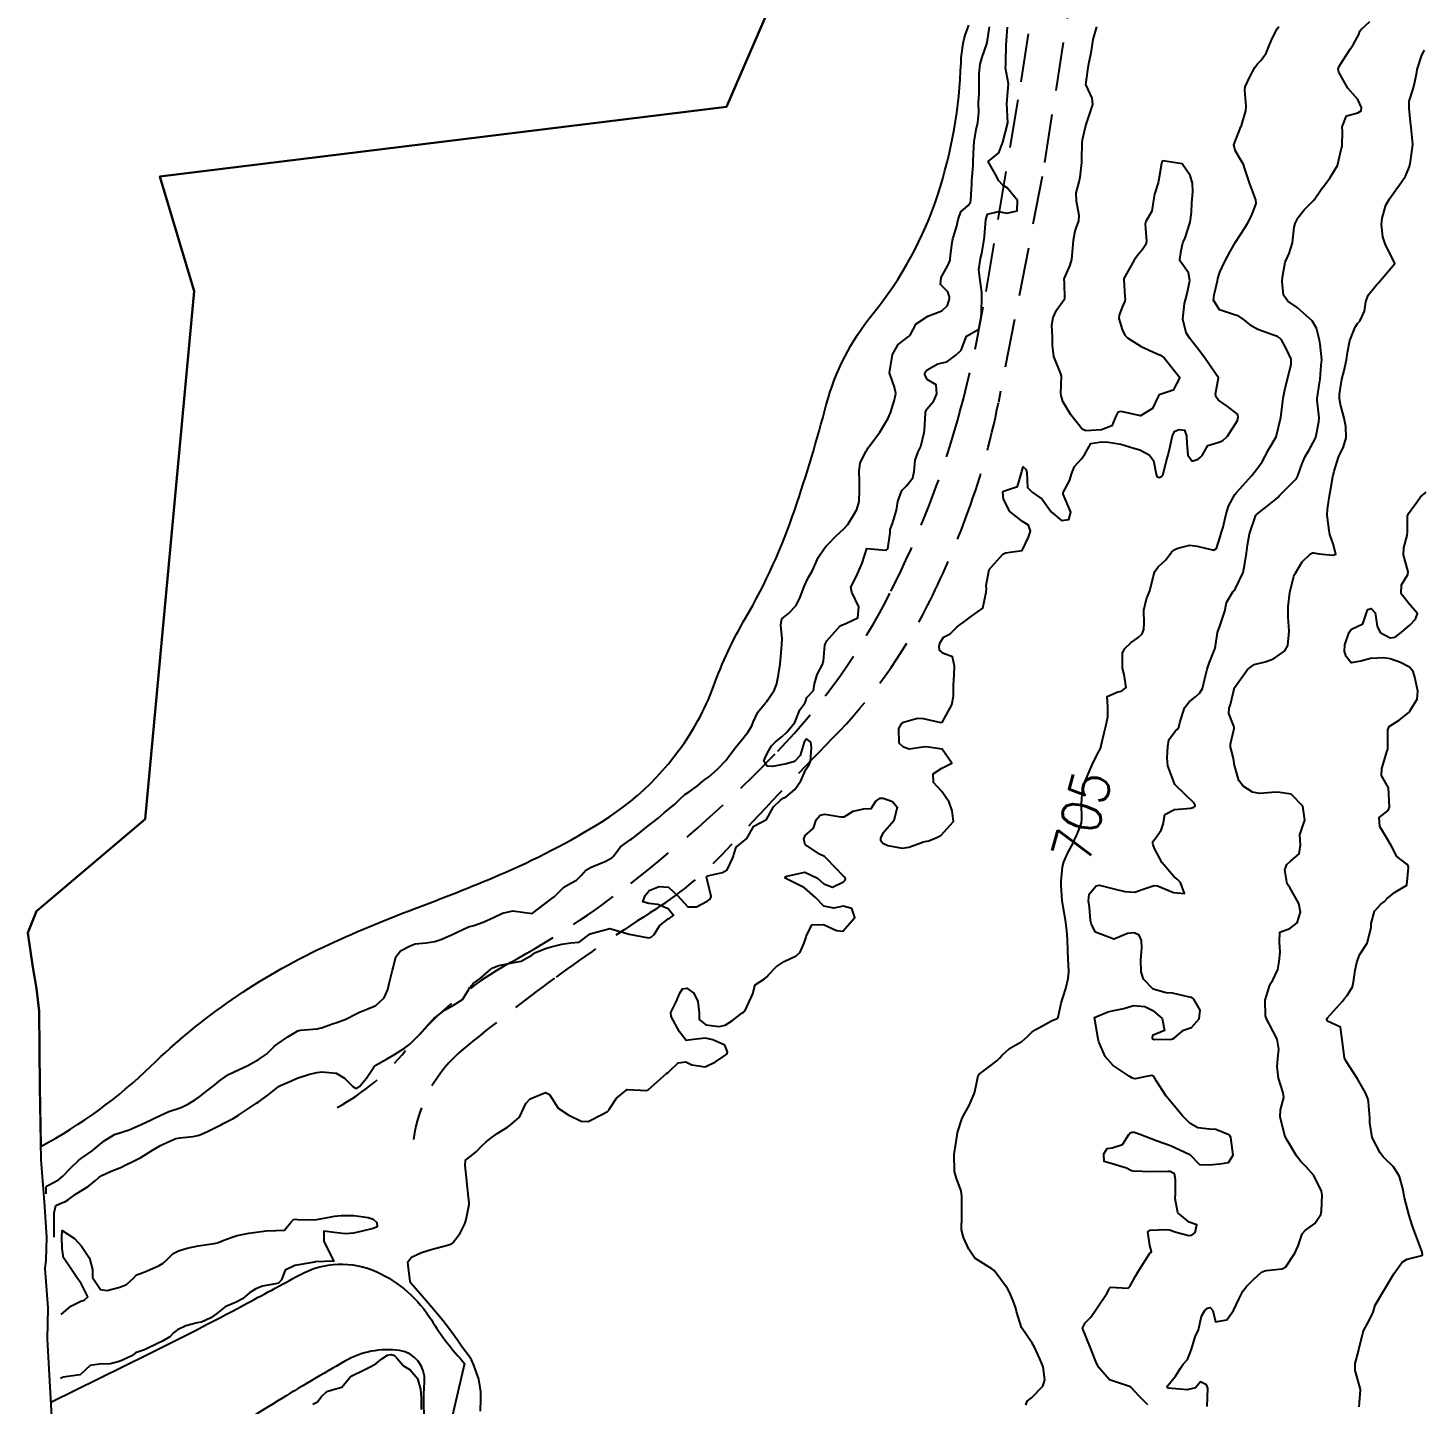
# Model space of a CAD drawing. Header units: metres. Extents: x 298520 to 308411, y 7433745 to 7450750.
# Drawn here: x 304816.8 to 304960.4, y 7437329.9 to 7437471.6 of the extents above; entities that cross this region are included whole.
import ezdxf
from ezdxf.enums import TextEntityAlignment as Align

# ---------------------------------------------------------------- set-up
doc = ezdxf.new("R2010")
doc.units = ezdxf.units.M
doc.header["$LTSCALE"] = 10
doc.linetypes.add('DASHED', pattern=[0.75, 0.5, -0.25])
for name, color, linetype in [('Area', 45, 'Continuous'), ('Cotas', 45, 'Continuous'), ('Curvas de Nivel 1m', 11, 'Continuous'), ('Curvas de Nivel 5m', 15, 'Continuous'), ('Hidrografia', 140, 'Continuous'), ('Vias Secundárias', 230, 'DASHED')]:
    doc.layers.add(name, color=color, linetype=linetype)
doc.styles.add('Style-STANDARD', font='STANDARD.shx')

msp = doc.modelspace()

# ---------------------------------------------------------------- linework, layer by layer
at = {"layer": 'Area'}
msp.add_polyline3d([(304819.69, 7437321.88, 703.18), (304818.85, 7437336.62, 704.12), (304818.94, 7437339.84, 704.06), (304818.61, 7437343.88, 704.62), (304818.73, 7437344.72, 704.39), (304818.79, 7437347.09, 703.88), (304818.56, 7437350.73, 703.51), (304818.21, 7437355.05, 701.96), (304818.08, 7437362.53, 701.66), (304818.02, 7437370.37, 701.75), (304817.72, 7437372.7, 701.62), (304817.37, 7437374.91, 701.75), (304816.85, 7437378.42, 701.77), (304817.74, 7437380.65, 701.86), (304828.94, 7437390.14, 701.78), (304833.98, 7437444.5, 701.85), (304830.44, 7437456.3, 701.55), (304888.77, 7437463.48, 701.74), (304900.89, 7437491.46, 701.5)], dxfattribs=at)
at = {"layer": 'Curvas de Nivel 1m', "flags": 128}
for points, elevation in [([(304818.72, 7437351.55), (304818.72, 7437351.87), (304818.72, 7437352.16), (304818.77, 7437352.35), (304818.97, 7437352.47), (304820, 7437352.99), (304820.46, 7437353.38), (304821.23, 7437354.21), (304822.04, 7437354.96), (304822.28, 7437355.16), (304822.48, 7437355.29), (304823.45, 7437355.98), (304824.49, 7437356.85), (304824.61, 7437356.94), (304825.77, 7437357.66), (304826.51, 7437357.92), (304827.27, 7437358.15), (304828.52, 7437358.72), (304828.64, 7437358.77), (304828.89, 7437358.88), (304830.53, 7437359.66), (304831.36, 7437360.03), (304832.54, 7437360.43), (304832.83, 7437360.54), (304833.39, 7437360.83), (304834.09, 7437361.29), (304834.55, 7437361.6), (304835.25, 7437362.12), (304836.08, 7437362.8), (304836.58, 7437363.21), (304837.52, 7437363.85), (304838.59, 7437364.35), (304839.48, 7437364.76), (304840.6, 7437365.38), (304841.4, 7437365.94), (304842.22, 7437366.72), (304842.42, 7437366.92), (304842.62, 7437367.05), (304843.61, 7437367.72), (304844.64, 7437368.35), (304844.9, 7437368.43), (304846.64, 7437368.55), (304846.74, 7437368.57), (304847.09, 7437368.67), (304848.22, 7437369.08), (304848.65, 7437369.21), (304849.57, 7437369.56), (304850.66, 7437370.11), (304851.01, 7437370.27), (304851.85, 7437370.61), (304852.43, 7437370.84), (304852.67, 7437370.96), (304853.54, 7437371.73), (304853.92, 7437372.59), (304854.04, 7437373.23), (304854.38, 7437374.58), (304854.46, 7437374.84), (304854.73, 7437375.97), (304855.22, 7437376.57), (304856.2, 7437377.1), (304856.74, 7437377.31), (304857.86, 7437377.42), (304858.75, 7437377.53), (304859.48, 7437377.79), (304860.76, 7437378.35), (304860.86, 7437378.4), (304861.05, 7437378.5), (304862.22, 7437379.04), (304862.77, 7437379.2), (304863.72, 7437379.52), (304864.78, 7437380.01), (304865.73, 7437380.45), (304866.79, 7437380.7), (304868.78, 7437380.41), (304870.8, 7437381.96), (304871.04, 7437382.14), (304871.27, 7437382.38), (304872.03, 7437383.15), (304872.82, 7437383.58), (304873.33, 7437383.85), (304873.82, 7437384.35), (304874.3, 7437384.88), (304874.84, 7437385.19), (304876.37, 7437385.83), (304876.85, 7437386.08), (304876.99, 7437386.17), (304877.1, 7437386.31), (304877.87, 7437387.29), (304878.88, 7437388.01), (304879.05, 7437388.12), (304879.26, 7437388.28), (304880.9, 7437389.58), (304881.28, 7437389.88), (304881.74, 7437390.25), (304882.36, 7437390.79), (304882.91, 7437391.24), (304883.46, 7437391.69), (304884.01, 7437392.23), (304884.48, 7437392.68), (304884.93, 7437392.96), (304885.67, 7437393.48), (304886.53, 7437394.2), (304886.96, 7437394.51), (304887.87, 7437395.27), (304888.7, 7437396.17), (304888.82, 7437396.33), (304888.98, 7437396.55), (304889.66, 7437397.49), (304890.22, 7437398.15), (304891.01, 7437399.12), (304891.39, 7437399.76), (304891.54, 7437400.13), (304892.01, 7437401.15), (304892.81, 7437402.12), (304892.92, 7437402.24), (304893.05, 7437402.41), (304893.73, 7437403.45), (304893.97, 7437404.11), (304894.15, 7437405.04), (304894.32, 7437406.11), (304894.37, 7437406.84), (304894.49, 7437408.11), (304894.51, 7437408.72), (304894.39, 7437410.11), (304894.49, 7437410.77), (304895.16, 7437411.32), (304895.91, 7437412.09), (304896.35, 7437412.9), (304896.78, 7437414.08), (304897.2, 7437415), (304897.6, 7437415.67), (304897.78, 7437416.06), (304898.21, 7437417.07), (304898.86, 7437418.05), (304899.03, 7437418.25), (304899.24, 7437418.46), (304900.03, 7437419.26), (304900.88, 7437420.03), (304901.27, 7437420.49), (304901.85, 7437421.44), (304902.22, 7437422.01), (304902.46, 7437422.84), (304902.48, 7437424.01), (304902.47, 7437424.86), (304902.44, 7437426.01), (304902.55, 7437426.8), (304903.14, 7437428), (304903.22, 7437428.14), (304903.36, 7437428.36), (304904.06, 7437429.31), (304904.56, 7437429.99), (304904.87, 7437430.51), (304905.4, 7437431.34), (304905.66, 7437431.98), (304906.09, 7437433.3), (304906.23, 7437433.97), (304906.09, 7437434.62), (304905.6, 7437435.98), (304905.58, 7437436.1), (304905.88, 7437437.97), (304906.45, 7437439.01), (304907.5, 7437439.78), (304907.6, 7437439.85), (304907.68, 7437439.95), (304908.32, 7437441.13), (304909.52, 7437441.93), (304910.96, 7437442.48), (304911.54, 7437443.02), (304911.75, 7437443.7), (304911.75, 7437443.9), (304911.56, 7437444.41), (304910.82, 7437445.17), (304910.9, 7437445.91), (304911.59, 7437447.14), (304911.8, 7437447.69), (304911.83, 7437447.9), (304912.01, 7437449.5), (304912.09, 7437449.9), (304912.45, 7437451.08), (304912.65, 7437451.89), (304912.9, 7437452.65), (304913.66, 7437453.33), (304913.89, 7437453.66), (304913.94, 7437453.88), (304914.04, 7437455.53), (304914.06, 7437455.88), (304914.17, 7437457.42), (304914.19, 7437457.88), (304914.26, 7437459.35), (304914.3, 7437459.87), (304914.49, 7437461.14), (304914.66, 7437461.87), (304914.76, 7437462.89), (304914.74, 7437463.87), (304914.79, 7437464.88), (304914.8, 7437465.87), (304914.79, 7437466.91), (304914.91, 7437467.87), (304915.12, 7437468.59), (304915.55, 7437469.86), (304915.61, 7437470.11), (304915.88, 7437471.71)], 702), ([(304819.56, 7437347.11), (304819.54, 7437348.41), (304819.54, 7437349.6), (304819.73, 7437350.37), (304820.42, 7437350.69), (304820.66, 7437350.74), (304821.03, 7437350.97), (304821.83, 7437351.57), (304822.44, 7437351.95), (304823.07, 7437352.33), (304823.81, 7437352.95), (304824.15, 7437353.25), (304824.46, 7437353.45), (304825.43, 7437353.89), (304826.47, 7437354.32), (304826.88, 7437354.5), (304827.67, 7437354.9), (304828.2, 7437355.17), (304828.48, 7437355.31), (304829.67, 7437356.06), (304830.49, 7437356.55), (304830.7, 7437356.65), (304831.14, 7437356.85), (304832.09, 7437357.25), (304832.5, 7437357.34), (304833.86, 7437357.46), (304834.5, 7437357.62), (304835.34, 7437357.98), (304836.52, 7437358.56), (304836.67, 7437358.64), (304836.96, 7437358.79), (304837.98, 7437359.33), (304838.53, 7437359.67), (304840.18, 7437360.75), (304840.39, 7437360.89), (304840.55, 7437361), (304841.55, 7437361.74), (304842.57, 7437362.56), (304842.66, 7437362.63), (304842.85, 7437362.72), (304844.05, 7437363.23), (304844.58, 7437363.47), (304845.75, 7437363.85), (304846.59, 7437364.04), (304847.13, 7437364.12), (304848.59, 7437363.98), (304849.44, 7437363.49), (304850.32, 7437362.62), (304850.57, 7437362.44), (304850.76, 7437362.43), (304850.99, 7437362.62), (304851.73, 7437363.46), (304852.48, 7437364.6), (304852.52, 7437364.68), (304852.59, 7437364.76), (304853.76, 7437365.43), (304854.61, 7437365.91), (304855.64, 7437366.56), (304856.19, 7437366.99), (304856.63, 7437367.41), (304857.19, 7437367.99), (304857.7, 7437368.54), (304858.12, 7437369.06), (304858.65, 7437369.61), (304859.8, 7437370.51), (304860.67, 7437370.98), (304861.59, 7437371.58), (304862.17, 7437372.49), (304862.35, 7437372.82), (304862.69, 7437373.21), (304863.43, 7437373.75), (304864.24, 7437374.46), (304864.5, 7437374.68), (304864.72, 7437374.82), (304865.34, 7437375.07), (304866.72, 7437375.33), (304867.63, 7437375.52), (304868.73, 7437376.15), (304869.12, 7437376.4), (304870.26, 7437376.87), (304870.74, 7437377), (304871.84, 7437377.28), (304872.75, 7437377.39), (304873.62, 7437377.48), (304874.76, 7437378.34), (304876.77, 7437378.88), (304878.76, 7437378.29), (304880.76, 7437377.93), (304881.02, 7437378), (304881.33, 7437378.25), (304881.88, 7437379.14), (304882.78, 7437379.88), (304883.02, 7437380), (304883.34, 7437380.23), (304882.79, 7437380.92), (304881.71, 7437381.34), (304880.79, 7437381.46), (304880.17, 7437381.64), (304880.42, 7437382.27), (304880.57, 7437382.5), (304880.81, 7437382.78), (304881.86, 7437383.21), (304882.82, 7437383.13), (304883.77, 7437382.23), (304884.79, 7437381.11), (304885.7, 7437381.11), (304886.8, 7437381.7), (304887.1, 7437381.89), (304887.22, 7437382.19), (304886.83, 7437383.76), (304886.71, 7437384.19), (304886.83, 7437384.31), (304888.37, 7437384.64), (304888.84, 7437384.93), (304889.45, 7437386.16), (304889.77, 7437387.25), (304890.88, 7437388.14), (304891.6, 7437389.43), (304892.9, 7437390.12), (304893.63, 7437391.4), (304894.34, 7437392.11), (304894.7, 7437392.33), (304894.93, 7437392.45), (304895.83, 7437393.19), (304896.43, 7437394.08), (304896.96, 7437395.24), (304897.28, 7437395.76), (304897.44, 7437396.07), (304897.53, 7437397.53), (304897.46, 7437398.07), (304897.01, 7437398.4), (304896.78, 7437398.07), (304896.36, 7437396.7), (304895.77, 7437396.09), (304894.97, 7437395.84), (304893.51, 7437395.57), (304892.97, 7437395.61), (304892.64, 7437396.12), (304892.73, 7437396.37), (304892.99, 7437396.97), (304893.42, 7437397.69), (304893.83, 7437398.11), (304894.48, 7437398.63), (304895.01, 7437399.09), (304895.81, 7437400.09), (304896.33, 7437401.38), (304896.84, 7437402.07), (304896.91, 7437402.21), (304897.05, 7437402.68), (304897.74, 7437403.39), (304897.85, 7437404.06), (304898.11, 7437405.03), (304898.66, 7437406.05), (304898.76, 7437406.39), (304898.91, 7437408.05), (304898.96, 7437408.21), (304899.13, 7437408.49), (304900.48, 7437410.03), (304901.15, 7437410.31), (304902.31, 7437410.85), (304902.4, 7437412.01), (304901.7, 7437413.5), (304901.57, 7437414.02), (304902.15, 7437415.07), (304902.54, 7437416.01), (304902.74, 7437416.49), (304903.23, 7437418), (304905.23, 7437417.83), (304905.41, 7437417.98), (304905.62, 7437419.61), (304905.64, 7437419.97), (304905.86, 7437420.57), (304906.3, 7437421.96), (304906.43, 7437422.83), (304906.85, 7437423.96), (304907.32, 7437424.44), (304907.98, 7437425.29), (304908.12, 7437425.94), (304908.2, 7437427.08), (304908.51, 7437427.94), (304908.79, 7437428.51), (304909.14, 7437429.93), (304909.16, 7437430.15), (304909.27, 7437431.93), (304909.29, 7437432.05), (304909.41, 7437432.34), (304910.14, 7437433.2), (304910.43, 7437433.92), (304910.38, 7437434.85), (304909.45, 7437435.4), (304909.21, 7437435.93), (304909.25, 7437436.14), (304909.46, 7437436.38), (304910.56, 7437437.01), (304911.47, 7437437.23), (304911.85, 7437437.51), (304912.38, 7437437.89), (304912.94, 7437438.43), (304913.5, 7437439.88), (304914.78, 7437440.59), (304915.02, 7437441.87), (304915.04, 7437442.35), (304915.09, 7437443.86), (304915.06, 7437444.37), (304914.87, 7437445.87), (304914.76, 7437446.69), (304914.92, 7437447.87), (304915.08, 7437448.39), (304915.32, 7437449.86), (304915.35, 7437450.14), (304915.5, 7437451.86), (304915.51, 7437451.99), (304915.65, 7437452.44), (304916.8, 7437452.7), (304917.65, 7437452.52), (304918.72, 7437452.75), (304918.74, 7437453.82), (304917.69, 7437455.14), (304917.25, 7437455.4), (304916.81, 7437455.84), (304916.43, 7437456.58), (304915.71, 7437457.86), (304916.82, 7437458.75), (304917.22, 7437459.84), (304917.76, 7437461.83), (304917.66, 7437463.83), (304917.81, 7437465.83), (304917.5, 7437467.5), (304917.53, 7437467.83), (304917.55, 7437468.12), (304917.57, 7437469.83), (304917.73, 7437471.69)], 703), ([(304863.45, 7437329.18), (304863.5, 7437330.47), (304863.48, 7437331.18), (304863.29, 7437332.47), (304862.77, 7437333.93), (304862.51, 7437334.48), (304862.24, 7437334.87), (304861.55, 7437335.79), (304861.08, 7437336.5), (304860.27, 7437337.63), (304859.57, 7437338.52), (304858.3, 7437340.04), (304857.88, 7437340.53), (304856.33, 7437342.33), (304856.22, 7437342.55), (304856.02, 7437344.22), (304855.97, 7437344.56), (304856.36, 7437345.05), (304857.39, 7437345.51), (304858.37, 7437345.82), (304860.2, 7437346.33), (304860.37, 7437346.37), (304860.46, 7437346.41), (304860.56, 7437346.5), (304861.36, 7437347.52), (304861.84, 7437348.49), (304861.98, 7437348.92), (304862.28, 7437350.48), (304862.28, 7437350.62), (304862.08, 7437352.48), (304862.05, 7437352.89), (304861.88, 7437354.49), (304861.92, 7437355.04), (304862.48, 7437355.49), (304863.03, 7437355.93), (304863.56, 7437356.47), (304864.04, 7437356.92), (304864.51, 7437357.3), (304865.18, 7437357.78), (304866.23, 7437358.43), (304866.52, 7437358.62), (304867.48, 7437359.47), (304867.93, 7437360.42), (304868.11, 7437360.86), (304868.55, 7437361.34), (304870.16, 7437361.99), (304870.56, 7437361.79), (304871.45, 7437360.37), (304872.54, 7437359.65), (304873.82, 7437359.06), (304874.53, 7437359.01), (304875.95, 7437359.73), (304876.54, 7437360.03), (304876.68, 7437360.17), (304876.75, 7437360.31), (304877.44, 7437361.42), (304878.56, 7437362.29), (304880.56, 7437362.22), (304880.73, 7437362.27), (304881.69, 7437363.14), (304882.59, 7437363.95), (304882.76, 7437364.07), (304882.94, 7437364.24), (304883.79, 7437365.04), (304884.6, 7437365.15), (304885.22, 7437364.84), (304886.6, 7437364.64), (304887.64, 7437365.14), (304888.61, 7437365.79), (304888.82, 7437365.96), (304888.88, 7437366.17), (304888.62, 7437366.87), (304887.38, 7437367.43), (304886.63, 7437367.59), (304885.39, 7437367.45), (304884.63, 7437367.36), (304883.94, 7437368.23), (304883.08, 7437369.81), (304883.06, 7437370.24), (304883.59, 7437371.32), (304883.97, 7437372.23), (304884.24, 7437372.67), (304884.69, 7437372.75), (304885.42, 7437372.21), (304885.84, 7437371.37), (304885.96, 7437370.2), (304885.98, 7437369.53), (304886.65, 7437368.97), (304888.03, 7437368.8), (304888.65, 7437368.93), (304889.4, 7437369.42), (304890.37, 7437370.15), (304890.55, 7437370.26), (304890.67, 7437370.36), (304891.49, 7437372.14), (304891.75, 7437373.09), (304892.71, 7437373.7), (304892.94, 7437373.89), (304893.12, 7437374.12), (304893.88, 7437374.95), (304894.73, 7437375.47), (304895.97, 7437376.08), (304896.36, 7437376.45), (304896.75, 7437377.32), (304896.94, 7437377.89), (304896.98, 7437378.07), (304897.58, 7437379.25), (304898.78, 7437379.31), (304900.12, 7437378.68), (304900.77, 7437378.61), (304902.01, 7437380.01), (304901.7, 7437380.93), (304900.79, 7437381.18), (304899.84, 7437380.99), (304898.79, 7437381.19), (304897.96, 7437382.06), (304896.82, 7437383.06), (304894.9, 7437384.03), (304894.83, 7437384.06), (304894.8, 7437384.1), (304894.81, 7437384.13), (304894.83, 7437384.16), (304894.99, 7437384.26), (304896.84, 7437384.68), (304898.16, 7437384.06), (304898.82, 7437383.49), (304899.71, 7437383.15), (304900.83, 7437383.67), (304901, 7437383.86), (304901.05, 7437384.03), (304900.98, 7437384.17), (304900.84, 7437384.28), (304899.1, 7437386.05), (304898.86, 7437386.28), (304898.37, 7437386.54), (304896.87, 7437387.53), (304896.76, 7437388.07), (304896.89, 7437388.45), (304897.74, 7437389.22), (304898.03, 7437390.06), (304898.43, 7437390.54), (304898.91, 7437390.65), (304900.57, 7437390.37), (304900.91, 7437390.39), (304901.84, 7437390.95), (304902.92, 7437391.21), (304903.67, 7437391.24), (304904.17, 7437391.99), (304904.61, 7437392.3), (304904.93, 7437392.29), (304905.87, 7437391.97), (304906.35, 7437391.39), (304906.01, 7437389.96), (304904.89, 7437388.65), (304904.64, 7437388.23), (304904.64, 7437387.98), (304904.88, 7437387.67), (304905.41, 7437387.44), (304906.87, 7437387.14), (304907.57, 7437387.24), (304908.88, 7437387.75), (304909.02, 7437387.79), (304909.6, 7437387.92), (304910.51, 7437388.29), (304910.89, 7437388.5), (304912.16, 7437389.89), (304912.01, 7437390.99), (304911.71, 7437391.9), (304910.94, 7437392.99), (304910.11, 7437393.92), (304910.07, 7437394.81), (304910.97, 7437395.4), (304911.98, 7437395.89), (304910.99, 7437397.34), (304909.34, 7437397.59), (304909, 7437397.54), (304907.58, 7437397.36), (304907, 7437397.55), (304906.56, 7437397.96), (304906.54, 7437399.48), (304906.79, 7437399.95), (304907.02, 7437400.12), (304908.44, 7437400.52), (304909.03, 7437400.5), (304910.84, 7437400.1), (304911.03, 7437400.17), (304911.99, 7437401.9), (304912.15, 7437402.8), (304912.15, 7437403.89), (304912.22, 7437405.03), (304912.26, 7437405.89), (304912.06, 7437406.85), (304911.11, 7437407.19), (304910.72, 7437407.52), (304910.68, 7437407.91), (304910.76, 7437408.27), (304911.13, 7437408.86), (304911.81, 7437409.22), (304912.49, 7437409.89), (304912.86, 7437410.17), (304913.15, 7437410.37), (304914, 7437411.03), (304915.16, 7437411.86), (304915.53, 7437413.51), (304915.55, 7437413.85), (304915.53, 7437414.19), (304915.84, 7437415.85), (304917.23, 7437417.42), (304917.51, 7437417.54), (304919.23, 7437417.81), (304919.89, 7437419.17), (304920.09, 7437419.8), (304919.88, 7437420.41), (304919.27, 7437420.78), (304917.96, 7437421.82), (304917.3, 7437423.08), (304917.23, 7437423.83), (304917.31, 7437423.92), (304918.75, 7437424.39), (304919.16, 7437425.81), (304919.18, 7437425.96), (304919.34, 7437426.4), (304919.65, 7437426.12), (304919.72, 7437425.8), (304919.78, 7437424.27), (304920.26, 7437423.8), (304921.3, 7437423.07), (304922.2, 7437421.77), (304923.27, 7437420.9), (304924.03, 7437421), (304924.23, 7437421.75), (304923.46, 7437423.61), (304923.45, 7437423.76), (304924.1, 7437424.97), (304924.34, 7437425.75), (304924.62, 7437426.46), (304925.35, 7437427.23), (304925.69, 7437427.73), (304926.3, 7437428.8), (304927.37, 7437428.98), (304928.12, 7437428.95), (304929.37, 7437428.75), (304930.72, 7437428.32), (304931.36, 7437428.15), (304932.31, 7437427.66), (304932.76, 7437427.06), (304933.04, 7437425.64), (304933.08, 7437425.4), (304933.33, 7437425.32), (304933.56, 7437425.41), (304933.73, 7437425.64), (304934.07, 7437426.91), (304934.26, 7437427.63), (304934.48, 7437428.51), (304934.69, 7437429.63), (304934.94, 7437430.07), (304935.39, 7437430.24), (304935.95, 7437430.17), (304936.15, 7437429.61), (304936.17, 7437428.81), (304936.29, 7437427.61), (304936.73, 7437426.98), (304937.35, 7437427.21), (304937.57, 7437427.37), (304937.75, 7437427.59), (304938.34, 7437428.61), (304939.37, 7437428.91), (304939.86, 7437429.08), (304940.36, 7437429.56), (304941.4, 7437431.19), (304941.47, 7437431.55), (304941.41, 7437431.84), (304940.33, 7437432.65), (304939.43, 7437433.29), (304939.2, 7437433.57), (304939.13, 7437433.88), (304939.45, 7437435.57), (304938.06, 7437437.58), (304937.48, 7437438.34), (304936.5, 7437439.61), (304936.12, 7437440.22), (304935.77, 7437441.62), (304935.94, 7437443.23), (304936.04, 7437443.61), (304936.22, 7437444.27), (304936.48, 7437445.61), (304936.35, 7437446.38), (304935.59, 7437447.43), (304935.47, 7437447.62), (304935.45, 7437447.77), (304935.61, 7437448.68), (304935.78, 7437449.46), (304935.84, 7437449.62), (304936.02, 7437450), (304936.54, 7437451.61), (304936.68, 7437452.58), (304936.71, 7437453.6), (304936.79, 7437454.71), (304936.77, 7437455.6), (304936.51, 7437456.41), (304935.71, 7437457.62), (304933.72, 7437457.93), (304933.6, 7437457.76), (304933.57, 7437457.64), (304933.31, 7437456.03), (304933.22, 7437455.64), (304932.85, 7437454.48), (304932.72, 7437453.65), (304932.57, 7437452.74), (304931.96, 7437451.66), (304931.89, 7437451.41), (304932.02, 7437449.66), (304931.96, 7437449.31), (304931.61, 7437448.78), (304931.1, 7437448.16), (304930.76, 7437447.67), (304929.69, 7437445.81), (304929.68, 7437445.69), (304929.79, 7437443.92), (304929.82, 7437443.69), (304929.79, 7437443.45), (304929.54, 7437442.86), (304929.21, 7437442.01), (304929.19, 7437441.69), (304929.51, 7437440.56), (304929.79, 7437439.97), (304930.07, 7437439.68), (304931.49, 7437438.79), (304933.05, 7437438.08), (304933.48, 7437437.89), (304933.84, 7437437.64), (304935.45, 7437435.62), (304934.78, 7437434.29), (304933.43, 7437433.85), (304933.3, 7437433.78), (304933.23, 7437433.64), (304932.65, 7437432.41), (304931.4, 7437431.67), (304929.41, 7437432.12), (304929.07, 7437432.03), (304928.9, 7437431.7), (304928.45, 7437430.64), (304927.39, 7437430.22), (304925.79, 7437430.13), (304925.39, 7437430.3), (304924.25, 7437431.75), (304923.42, 7437433.15), (304923.23, 7437433.76), (304923.22, 7437433.97), (304923.29, 7437435.76), (304923.22, 7437436), (304922.48, 7437437.77), (304922.35, 7437438.91), (304922.34, 7437439.77), (304922.29, 7437440.99), (304922.42, 7437441.77), (304922.77, 7437442.53), (304923.55, 7437443.63), (304923.61, 7437443.7), (304923.63, 7437443.76), (304923.57, 7437445.3), (304923.54, 7437445.76), (304923.55, 7437445.78), (304923.57, 7437445.84), (304924.18, 7437447.16), (304924.34, 7437447.75), (304924.43, 7437448.93), (304924.5, 7437449.75), (304924.68, 7437450.71), (304925.07, 7437451.75), (304925.09, 7437452.3), (304924.82, 7437453.75), (304924.8, 7437454.63), (304925.1, 7437455.75), (304925.21, 7437456.23), (304925.36, 7437457.74), (304925.37, 7437458.09), (304925.4, 7437459.74), (304925.43, 7437460.06), (304925.76, 7437461.43), (304925.85, 7437461.74), (304925.9, 7437461.87), (304926.52, 7437463.73), (304926.43, 7437464.37), (304925.81, 7437465.69), (304925.79, 7437465.74), (304925.79, 7437465.76), (304925.82, 7437466), (304926.05, 7437467.74), (304926.35, 7437469.24), (304926.43, 7437469.73), (304926.55, 7437470.41), (304926.91, 7437471.72)], 704), ([(304932.18, 7437329.84), (304931.29, 7437330.75), (304930.41, 7437331.67), (304930.2, 7437331.77), (304930.08, 7437331.8), (304928.21, 7437332.4), (304927.08, 7437333.71), (304926.82, 7437334.3), (304926.25, 7437335.72), (304925.44, 7437337.73), (304925.72, 7437338.29), (304926.29, 7437338.87), (304926.89, 7437339.71), (304927.94, 7437341.32), (304928.14, 7437341.69), (304928.19, 7437341.83), (304928.33, 7437341.94), (304930.14, 7437341.86), (304930.33, 7437342.02), (304930.91, 7437343.09), (304931.25, 7437343.66), (304932.37, 7437345.45), (304932.47, 7437345.54), (304932.55, 7437345.64), (304932.38, 7437346.26), (304932.15, 7437347.64), (304932.4, 7437347.83), (304934.14, 7437347.88), (304934.41, 7437347.87), (304935.1, 7437347.61), (304936.4, 7437347.26), (304936.69, 7437347.3), (304937.03, 7437347.59), (304937.21, 7437348.39), (304936.41, 7437348.64), (304935.25, 7437349.61), (304934.98, 7437351.07), (304935.03, 7437351.61), (304935.03, 7437353.05), (304934.9, 7437353.62), (304934.48, 7437353.87), (304934.23, 7437353.87), (304932.47, 7437353.84), (304930.7, 7437353.89), (304930.48, 7437353.93), (304929.96, 7437354.2), (304928.48, 7437354.66), (304927.67, 7437354.89), (304927.64, 7437355.7), (304927.97, 7437356.23), (304928.5, 7437356.31), (304929.56, 7437356.63), (304930.22, 7437357.67), (304930.34, 7437357.86), (304930.53, 7437357.92), (304930.76, 7437357.9), (304931.46, 7437357.66), (304932.52, 7437357.25), (304933.12, 7437357.02), (304934.51, 7437356.54), (304936.49, 7437355.6), (304937.48, 7437354.59), (304938.48, 7437354.55), (304939.57, 7437354.65), (304940.49, 7437354.8), (304940.96, 7437355.54), (304940.72, 7437357.35), (304940.6, 7437357.55), (304940.57, 7437357.59), (304940.52, 7437357.63), (304939.16, 7437358.19), (304938.53, 7437358.23), (304937.31, 7437358.37), (304936.53, 7437358.8), (304935.74, 7437359.61), (304934.56, 7437361), (304934.07, 7437361.62), (304933.06, 7437363.17), (304932.77, 7437363.64), (304932.59, 7437363.74), (304932.01, 7437363.65), (304930.85, 7437363.41), (304930.59, 7437363.49), (304930.25, 7437363.67), (304928.6, 7437364.76), (304927.79, 7437365.7), (304927.13, 7437367.21), (304927.01, 7437367.71), (304926.66, 7437369.71), (304928.06, 7437370.31), (304928.67, 7437370.43), (304929.69, 7437370.66), (304930.68, 7437370.96), (304931.86, 7437370.84), (304932.67, 7437370.43), (304933.63, 7437369.63), (304933.89, 7437368.38), (304932.65, 7437367.87), (304932.62, 7437367.64), (304932.64, 7437367.53), (304932.83, 7437367.45), (304934.64, 7437367.5), (304934.74, 7437367.52), (304934.9, 7437367.62), (304935.83, 7437368.43), (304936.65, 7437368.69), (304937.46, 7437369.59), (304937.57, 7437370.48), (304936.92, 7437371.6), (304936.69, 7437371.77), (304936.47, 7437371.82), (304934.69, 7437372.21), (304934.05, 7437372.27), (304932.7, 7437372.63), (304931.71, 7437373.66), (304931.48, 7437374.42), (304931.46, 7437375.66), (304931.54, 7437376.87), (304931.53, 7437377.66), (304931.28, 7437378.18), (304930.77, 7437378.43), (304930.07, 7437378.38), (304928.76, 7437377.81), (304928.67, 7437377.79), (304926.77, 7437378.5), (304926.36, 7437379.29), (304926.28, 7437379.72), (304926.15, 7437381.07), (304926.05, 7437381.72), (304926.11, 7437382.43), (304926.83, 7437383.29), (304927.18, 7437383.35), (304928.82, 7437382.94), (304929.81, 7437382.69), (304930.82, 7437382.63), (304931.6, 7437382.88), (304932.83, 7437383.3), (304933.17, 7437383.29), (304934.82, 7437382.59), (304935.93, 7437382.49), (304935.54, 7437383.61), (304935.18, 7437383.96), (304934.84, 7437384.24), (304933.65, 7437385.63), (304932.87, 7437387.12), (304932.73, 7437387.5), (304932.68, 7437387.64), (304932.69, 7437387.83), (304932.88, 7437388.09), (304933.54, 7437388.99), (304933.75, 7437389.63), (304933.93, 7437390.61), (304934.92, 7437391.12), (304936.6, 7437391.27), (304936.92, 7437391.37), (304937.04, 7437391.47), (304937.04, 7437391.59), (304936.93, 7437391.79), (304935.06, 7437393.62), (304934.99, 7437393.66), (304934.95, 7437393.71), (304934.23, 7437395.63), (304934.16, 7437396.45), (304934.21, 7437397.63), (304934.33, 7437398.3), (304935.02, 7437399.22), (304935.22, 7437399.41), (304935.35, 7437399.62), (304935.47, 7437400.06), (304935.95, 7437401.61), (304936.43, 7437402.22), (304937.06, 7437402.73), (304937.51, 7437403.14), (304937.8, 7437403.58), (304938.05, 7437404.61), (304938.27, 7437405.58), (304938.48, 7437406.2), (304939.03, 7437407.57), (304939.05, 7437407.63), (304939.12, 7437407.95), (304939.34, 7437409.37), (304939.4, 7437409.57), (304939.59, 7437410.01), (304940.1, 7437411.56), (304940.28, 7437412.46), (304940.91, 7437413.55), (304941.2, 7437413.9), (304942, 7437415.54), (304942.16, 7437416.47), (304942.31, 7437417.53), (304942.44, 7437418.34), (304942.64, 7437419.53), (304943.28, 7437421.44), (304943.32, 7437421.48), (304943.35, 7437421.52), (304944.44, 7437422.37), (304945.31, 7437423.05), (304945.54, 7437423.27), (304945.75, 7437423.49), (304947.33, 7437425.07), (304947.52, 7437425.28), (304947.62, 7437425.47), (304948.05, 7437426.76), (304948.37, 7437427.46), (304948.73, 7437428.09), (304949.38, 7437429.3), (304949.43, 7437429.4), (304949.45, 7437429.45), (304949.79, 7437431.05), (304949.8, 7437431.45), (304949.62, 7437433.26), (304949.62, 7437433.45), (304949.86, 7437435.04), (304949.9, 7437435.45), (304950.03, 7437436.88), (304950.07, 7437437.44), (304949.92, 7437439.03), (304949.83, 7437439.45), (304949.52, 7437440.69), (304949.08, 7437441.45), (304947.54, 7437442.81), (304946.58, 7437443.48), (304946.13, 7437444.07), (304945.99, 7437445.49), (304946.02, 7437445.94), (304946.32, 7437447.49), (304946.72, 7437448.37), (304947.06, 7437449.48), (304947.25, 7437451.08), (304947.35, 7437451.47), (304947.65, 7437452.08), (304948.25, 7437452.87), (304948.84, 7437453.46), (304949.27, 7437453.86), (304949.68, 7437454.45), (304950.08, 7437455.06), (304950.38, 7437455.44), (304950.93, 7437456.2), (304951.71, 7437457.43), (304952.09, 7437459.07), (304952.18, 7437459.42), (304952.2, 7437460.97), (304952.17, 7437461.42), (304952.63, 7437462.56), (304953.78, 7437462.87), (304954.13, 7437463.05), (304954.18, 7437463.4), (304953.8, 7437464.23), (304952.77, 7437465.41), (304951.83, 7437467.04), (304951.76, 7437467.35), (304951.77, 7437467.42), (304951.79, 7437467.47), (304951.84, 7437467.58), (304952.55, 7437468.72), (304953.01, 7437469.41), (304953.36, 7437469.91), (304953.88, 7437470.93), (304954.01, 7437471.27), (304954.11, 7437471.4), (304955.02, 7437472.26)], 706), ([(304938.28, 7437329.66), (304938.35, 7437331.57), (304938.21, 7437331.91), (304937.59, 7437332.2), (304937.08, 7437331.59), (304936.2, 7437331.37), (304934.26, 7437331.56), (304934.2, 7437331.59), (304934.18, 7437331.62), (304934.16, 7437331.66), (304934.21, 7437331.83), (304935.02, 7437332.81), (304935.53, 7437333.61), (304935.82, 7437334.02), (304936.24, 7437334.52), (304936.66, 7437335.59), (304937.03, 7437336.83), (304937.4, 7437337.58), (304937.68, 7437338.96), (304938.03, 7437339.57), (304938.31, 7437339.78), (304938.59, 7437339.85), (304938.87, 7437339.56), (304939.12, 7437338.4), (304940.29, 7437338.59), (304940.99, 7437339.54), (304941.58, 7437340.79), (304941.96, 7437341.53), (304942.33, 7437342.01), (304943.09, 7437342.77), (304943.87, 7437343.5), (304944.21, 7437343.65), (304944.35, 7437343.68), (304946, 7437343.84), (304946.36, 7437344.05), (304947.31, 7437345.47), (304947.63, 7437346.21), (304948.07, 7437347.45), (304948.41, 7437347.81), (304949.35, 7437348.5), (304949.98, 7437349.43), (304950.06, 7437349.8), (304950.12, 7437351.43), (304950.05, 7437351.83), (304949.27, 7437353.44), (304948.48, 7437354.34), (304947.91, 7437354.88), (304947.49, 7437355.47), (304946.52, 7437357.1), (304946.32, 7437357.48), (304946.19, 7437357.82), (304945.78, 7437359.49), (304945.84, 7437360.2), (304946.16, 7437361.48), (304946.1, 7437361.95), (304945.61, 7437363.49), (304945.47, 7437364.63), (304945.56, 7437365.49), (304945.65, 7437366.47), (304945.47, 7437367.49), (304944.66, 7437369.08), (304944.43, 7437369.5), (304944.29, 7437369.88), (304944.25, 7437371.5), (304944.34, 7437371.85), (304944.7, 7437372.94), (304944.88, 7437373.33), (304944.99, 7437373.5), (304945.56, 7437374.66), (304945.68, 7437375.49), (304945.79, 7437376.45), (304945.72, 7437377.49), (304945.77, 7437378.49), (304946.78, 7437378.87), (304947.54, 7437379.47), (304947.88, 7437380.55), (304947.73, 7437381.47), (304946.83, 7437383.02), (304946.53, 7437383.48), (304946.28, 7437384.91), (304946.47, 7437385.48), (304946.86, 7437385.82), (304947.76, 7437386.56), (304947.88, 7437387.46), (304947.82, 7437388.53), (304948.13, 7437389.46), (304948.34, 7437390.02), (304948.13, 7437391.46), (304946.94, 7437392.7), (304945.51, 7437392.92), (304944.94, 7437392.88), (304943.69, 7437392.77), (304942.94, 7437392.93), (304941.98, 7437393.53), (304941.53, 7437394.11), (304941.11, 7437395.55), (304941.09, 7437395.67), (304940.98, 7437396.38), (304940.75, 7437397.31), (304940.69, 7437397.55), (304940.68, 7437397.87), (304941.02, 7437399.33), (304941.06, 7437399.51), (304941.07, 7437399.55), (304941.06, 7437399.59), (304941.02, 7437399.7), (304940.5, 7437401.01), (304940.55, 7437401.55), (304940.68, 7437401.93), (304941.05, 7437403.55), (304941.07, 7437403.62), (304942.42, 7437405.53), (304943.1, 7437406.06), (304944.26, 7437406.35), (304945.1, 7437406.64), (304946.28, 7437407.48), (304946.59, 7437408.01), (304946.71, 7437409.48), (304946.63, 7437410.95), (304946.61, 7437411.48), (304946.63, 7437412.02), (304946.8, 7437413.48), (304947.21, 7437415.17), (304947.31, 7437415.37), (304947.37, 7437415.47), (304948.06, 7437416.62), (304948.92, 7437417.45), (304949.13, 7437417.56), (304949.23, 7437417.57), (304949.82, 7437417.44), (304951.23, 7437417.33), (304951.52, 7437417.43), (304951.25, 7437418.49), (304950.92, 7437419.43), (304950.84, 7437419.86), (304950.63, 7437421.44), (304950.67, 7437422.05), (304950.89, 7437423.43), (304950.95, 7437423.8), (304951.22, 7437425.43), (304951.24, 7437425.53), (304951.34, 7437425.97), (304951.81, 7437427.42), (304952.31, 7437428.48), (304952.58, 7437429.41), (304952.54, 7437430.56), (304952.39, 7437431.42), (304952.02, 7437432.82), (304951.9, 7437433.42), (304951.91, 7437433.9), (304952.16, 7437435.42), (304952.37, 7437436.33), (304952.62, 7437437.41), (304952.72, 7437438.18), (304952.97, 7437439.41), (304953.52, 7437440.8), (304953.76, 7437441.16), (304954.01, 7437441.4), (304954.48, 7437442.45), (304954.62, 7437443.39), (304954.87, 7437444.07), (304955.57, 7437444.96), (304955.76, 7437445.19), (304955.92, 7437445.37), (304957.59, 7437447.35), (304956.6, 7437449.37), (304956.35, 7437450.09), (304956.22, 7437451.37), (304956.29, 7437452.01), (304956.69, 7437453.36), (304957.05, 7437453.99), (304957.69, 7437454.92), (304957.86, 7437455.18), (304958, 7437455.35), (304958.71, 7437456.33), (304959.1, 7437457.34), (304959.2, 7437457.85), (304959.43, 7437459.33), (304959.44, 7437459.63), (304959.28, 7437461.33), (304959.23, 7437461.88), (304959.07, 7437463.34), (304959.09, 7437464.04), (304959.49, 7437465.33), (304959.57, 7437465.58), (304959.83, 7437466.84), (304959.89, 7437467.27), (304959.9, 7437467.33), (304960.39, 7437468.78), (304960.66, 7437469.32)], 707), ([(304953.93, 7437329.63), (304954.06, 7437331.38), (304954.03, 7437331.56), (304953.53, 7437333.39), (304953.53, 7437334.1), (304953.85, 7437335.38), (304953.93, 7437335.71), (304954.28, 7437337.05), (304954.33, 7437337.33), (304954.35, 7437337.38), (304955.02, 7437338.65), (304955.36, 7437339.37), (304955.56, 7437340.12), (304956.32, 7437341.36), (304957.51, 7437343.34), (304958.36, 7437344.52), (304958.86, 7437344.84), (304960.37, 7437345.2), (304960.45, 7437345.31), (304960.38, 7437345.67), (304959.76, 7437347.32), (304959.39, 7437348.34), (304959.07, 7437349.32), (304958.6, 7437351.17), (304958.57, 7437351.33), (304958.45, 7437351.97), (304958.08, 7437353.34), (304957.48, 7437354.34), (304956.49, 7437355.27), (304956.4, 7437355.36), (304956.09, 7437355.77), (304955.25, 7437357.37), (304955.04, 7437358.87), (304955.03, 7437359.38), (304954.89, 7437361.04), (304954.83, 7437361.38), (304954.57, 7437361.96), (304953.76, 7437363.39), (304952.61, 7437365.17), (304952.53, 7437365.32), (304952.5, 7437365.4), (304952.43, 7437365.58), (304952.19, 7437367.41), (304951.99, 7437368.74), (304950.66, 7437369.35), (304950.59, 7437369.43), (304950.59, 7437369.51), (304950.67, 7437369.68), (304952.2, 7437371.41), (304952.43, 7437371.66), (304952.69, 7437371.98), (304953.24, 7437372.86), (304953.34, 7437373.39), (304953.52, 7437374.6), (304953.69, 7437375.39), (304953.97, 7437376.16), (304954.75, 7437377.38), (304955.15, 7437379), (304955.16, 7437379.38), (304955.49, 7437380.68), (304956.17, 7437381.37), (304956.52, 7437381.65), (304956.81, 7437381.96), (304957.58, 7437382.59), (304958.83, 7437383.33), (304959.01, 7437385.17), (304958.98, 7437385.33), (304958.85, 7437385.5), (304957.82, 7437386.3), (304957.25, 7437387.35), (304956.88, 7437388.01), (304956.06, 7437389.37), (304955.98, 7437390.3), (304956.92, 7437391.04), (304957.06, 7437391.36), (304956.95, 7437393.36), (304956.23, 7437394.63), (304956.27, 7437395.37), (304956.81, 7437397.17), (304956.87, 7437397.35), (304956.89, 7437397.46), (304956.89, 7437399.35), (304957.03, 7437399.67), (304958.05, 7437400.32), (304959.04, 7437401.12), (304959.13, 7437401.24), (304959.19, 7437401.33), (304959.9, 7437402.48), (304959.98, 7437403.32), (304959.66, 7437404.75), (304959.48, 7437405.33), (304959.1, 7437405.78), (304958.19, 7437406.25), (304957.11, 7437406.64), (304956.48, 7437406.73), (304955.11, 7437406.67), (304954.09, 7437406.41), (304953.1, 7437406.22), (304952.59, 7437406.89), (304952.41, 7437407.41), (304952.44, 7437408.09), (304952.89, 7437409.4), (304953.15, 7437409.7), (304954.3, 7437410.24), (304954.69, 7437411.38), (304954.81, 7437411.74), (304955.17, 7437411.84), (304955.58, 7437411.37), (304955.78, 7437410), (304956.09, 7437409.37), (304957.13, 7437408.79), (304957.62, 7437408.86), (304958.24, 7437409.34), (304958.72, 7437409.76), (304959.15, 7437410.1), (304959.74, 7437410.74), (304959.92, 7437411.32), (304959.18, 7437412.17), (304958.24, 7437413.34), (304958.29, 7437414.26), (304958.95, 7437415.33), (304958.96, 7437415.59), (304958.5, 7437417.34), (304958.52, 7437418.06), (304958.87, 7437419.33), (304958.91, 7437419.69), (304958.92, 7437421.33), (304959.02, 7437421.6), (304959.29, 7437421.99), (304959.85, 7437422.77), (304960.26, 7437423.32), (304960.83, 7437423.81)], 708), ([(304820.28, 7437339.15), (304821.27, 7437339.99), (304822.3, 7437340.51), (304822.63, 7437340.63), (304823.01, 7437340.95), (304822.32, 7437342.35), (304821.89, 7437342.96), (304820.93, 7437344.39), (304820.53, 7437344.98), (304820.36, 7437345.92), (304820.35, 7437347.06), (304820.39, 7437347.8), (304821.64, 7437346.97), (304822.37, 7437346.18), (304823.2, 7437344.95), (304823.51, 7437343.78), (304823.49, 7437342.95), (304824.31, 7437341.73), (304825, 7437341.61), (304826.32, 7437341.95), (304826.99, 7437342.24), (304827.72, 7437342.9), (304828.02, 7437343.21), (304828.34, 7437343.34), (304829.06, 7437343.59), (304830.35, 7437344.18), (304830.77, 7437344.44), (304831.21, 7437344.85), (304831.79, 7437345.41), (304832.36, 7437345.7), (304833.24, 7437345.96), (304834.37, 7437346.21), (304836.02, 7437346.45), (304836.37, 7437346.53), (304836.56, 7437346.6), (304837.02, 7437346.78), (304838, 7437347.15), (304838.38, 7437347.28), (304839.61, 7437347.53), (304840.39, 7437347.62), (304841.37, 7437347.75), (304842.39, 7437347.79), (304843.27, 7437347.83), (304843.98, 7437348.7), (304844.19, 7437348.92), (304844.41, 7437348.94), (304844.63, 7437348.92), (304846.41, 7437348.89), (304847.9, 7437349.17), (304848.41, 7437349.28), (304849.11, 7437349.34), (304850.41, 7437349.33), (304851.89, 7437349.13), (304852.41, 7437348.96), (304852.79, 7437348.6), (304852.82, 7437348.18), (304852.39, 7437348.01), (304851.27, 7437347.73), (304850.39, 7437347.52), (304849.56, 7437347.45), (304848.39, 7437347.59), (304847.32, 7437347.73), (304847.31, 7437346.66), (304848.35, 7437344.65), (304846.46, 7437344.57), (304846.35, 7437344.54), (304846.15, 7437344.48), (304844.35, 7437344.2), (304843.34, 7437343.72), (304842.96, 7437342.71), (304842.66, 7437342.38), (304842.33, 7437342.29), (304841.01, 7437342.05), (304840.32, 7437341.77), (304839.68, 7437341.38), (304838.96, 7437340.76), (304838.3, 7437340.41), (304837.16, 7437339.92), (304836.29, 7437339.26), (304835.67, 7437338.8), (304834.72, 7437338.37), (304834.27, 7437338.28), (304833.11, 7437337.99), (304832.26, 7437337.55), (304831.85, 7437337.25), (304831.45, 7437336.85), (304830.7, 7437336.4), (304830.25, 7437336.2), (304828.87, 7437335.51), (304828.24, 7437335.3), (304827.92, 7437335.21), (304827.54, 7437334.9), (304826.67, 7437334.46), (304826.23, 7437334.3), (304825.35, 7437334.05), (304824.22, 7437334.02), (304823.27, 7437333.9), (304822.27, 7437332.96), (304822.23, 7437332.94), (304822.21, 7437332.94), (304820.49, 7437332.7), (304820.2, 7437332.56)], 704), ([(304846.18, 7437329.91), (304846.68, 7437330.16), (304847.04, 7437330.66), (304847.62, 7437331.22), (304848.19, 7437331.38), (304849.16, 7437331.67), (304849.97, 7437332.62), (304850.22, 7437332.84), (304851.42, 7437333.41), (304852.23, 7437333.84), (304852.71, 7437334.11), (304853.3, 7437334.59), (304853.86, 7437334.96), (304854.24, 7437335.02), (304854.59, 7437334.93), (304854.9, 7437334.57), (304855.53, 7437333.87), (304856.22, 7437333.43), (304856.97, 7437332.54), (304857.29, 7437331.45), (304857.33, 7437330.54), (304857.35, 7437329.36)], 704)]:
    msp.add_lwpolyline(points, dxfattribs=dict(at, elevation=elevation))
at = {"layer": 'Curvas de Nivel 5m', "elevation": 705, "flags": 128}
msp.add_lwpolyline([(304919.6, 7437329.8), (304919.75, 7437330.23), (304920.19, 7437330.56), (304921.36, 7437331.77), (304921.57, 7437332.41), (304921.38, 7437333.77), (304921.03, 7437334.57), (304920.49, 7437335.79), (304920.26, 7437336.19), (304919.16, 7437337.8), (304918.65, 7437339.46), (304918.58, 7437339.81), (304918.31, 7437340.55), (304917.93, 7437341.43), (304917.73, 7437341.82), (304916.35, 7437343.66), (304916.12, 7437343.84), (304914.36, 7437344.93), (304913.74, 7437345.87), (304913.18, 7437347.08), (304912.99, 7437347.87), (304913.01, 7437349.28), (304913, 7437349.87), (304913.01, 7437351.3), (304912.93, 7437351.88), (304912.46, 7437353.16), (304912.27, 7437353.88), (304912.24, 7437355.63), (304912.27, 7437355.88), (304912.31, 7437356.07), (304912.52, 7437357.61), (304912.56, 7437357.85), (304912.56, 7437357.88), (304913.06, 7437359.35), (304913.33, 7437359.87), (304913.76, 7437360.66), (304914.3, 7437361.86), (304914.36, 7437362.07), (304914.58, 7437363.23), (304914.7, 7437363.75), (304914.77, 7437363.86), (304916.61, 7437365.26), (304916.9, 7437365.54), (304917.14, 7437365.82), (304917.91, 7437366.53), (304918.63, 7437366.94), (304919.18, 7437367.26), (304919.82, 7437367.8), (304920.23, 7437368.21), (304920.65, 7437368.5), (304922.26, 7437369.37), (304922.66, 7437369.54), (304922.82, 7437369.6), (304922.94, 7437369.76), (304923.25, 7437371.18), (304923.4, 7437371.75), (304923.73, 7437372.72), (304923.97, 7437373.75), (304924.02, 7437374.45), (304923.95, 7437375.75), (304923.92, 7437376.58), (304923.91, 7437377.75), (304923.84, 7437378.68), (304923.68, 7437379.75), (304923.44, 7437381.11), (304923.35, 7437381.75), (304923.23, 7437383.35), (304923.23, 7437383.76), (304923.38, 7437385.22), (304923.52, 7437385.75), (304923.93, 7437386.68), (304924.51, 7437387.74), (304924.63, 7437388), (304924.89, 7437388.61), (304925.33, 7437389.73), (304925.38, 7437390.21), (304925.33, 7437391.73), (304925.45, 7437393.23), (304925.57, 7437393.73), (304926.01, 7437394.77), (304926.43, 7437395.72), (304926.98, 7437396.85), (304927.29, 7437397.41), (304927.37, 7437397.71), (304927.68, 7437399.03), (304927.85, 7437399.7), (304928.05, 7437400.68), (304928.04, 7437401.7), (304927.99, 7437402.77), (304929.07, 7437403.23), (304929.45, 7437403.31), (304929.93, 7437403.68), (304929.73, 7437405.04), (304929.56, 7437405.69), (304929.57, 7437407.23), (304929.78, 7437407.68), (304930.46, 7437408.34), (304931.13, 7437408.81), (304931.58, 7437409.22), (304931.74, 7437409.66), (304931.79, 7437410.3), (304931.75, 7437411.66), (304932.03, 7437412.81), (304932.39, 7437413.65), (304932.75, 7437415.19), (304932.89, 7437415.64), (304933.22, 7437416.11), (304934.02, 7437416.83), (304934.62, 7437417.63), (304934.95, 7437417.91), (304935.24, 7437418.05), (304936.48, 7437418.36), (304937.24, 7437418.24), (304938.98, 7437417.83), (304939.24, 7437418), (304939.6, 7437419.22), (304939.71, 7437419.57), (304939.91, 7437420.2), (304940.25, 7437421.56), (304940.49, 7437422.37), (304941.12, 7437423.55), (304941.32, 7437423.79), (304942.86, 7437425.53), (304943.34, 7437426.12), (304943.93, 7437426.93), (304944.26, 7437427.51), (304944.64, 7437428.24), (304945.38, 7437429.5), (304945.87, 7437431.49), (304946.04, 7437432.88), (304946.11, 7437433.49), (304946.28, 7437434.33), (304946.56, 7437435.48), (304946.94, 7437436.95), (304946.91, 7437437.48), (304946.44, 7437438.54), (304945.93, 7437439.49), (304945.71, 7437439.7), (304945.51, 7437439.82), (304945, 7437440.01), (304943.51, 7437440.55), (304942.88, 7437440.9), (304942.08, 7437441.54), (304941.53, 7437441.92), (304940.98, 7437442.11), (304939.54, 7437442.59), (304938.94, 7437443.58), (304939, 7437444.13), (304939.33, 7437445.57), (304939.36, 7437445.79), (304939.58, 7437446.44), (304940.11, 7437447.56), (304940.63, 7437448.57), (304941.19, 7437449.55), (304941.63, 7437450.22), (304942.16, 7437451.01), (304942.47, 7437451.53), (304942.86, 7437452.32), (304943.31, 7437453.52), (304943.28, 7437453.91), (304942.66, 7437455.53), (304942.15, 7437457.09), (304942.01, 7437457.54), (304941.72, 7437458.06), (304941.15, 7437458.97), (304941.03, 7437459.55), (304941.76, 7437461.41), (304941.81, 7437461.5), (304941.82, 7437461.54), (304942.25, 7437463.06), (304942.3, 7437463.53), (304942.15, 7437465.2), (304942.19, 7437465.54), (304942.72, 7437466.64), (304943.19, 7437467.53), (304943.47, 7437467.9), (304943.84, 7437468.29), (304944.36, 7437469.01), (304944.57, 7437469.51), (304944.94, 7437470.44), (304945.5, 7437471.5), (304945.65, 7437471.73)], dxfattribs=at)
at = {"layer": 'Hidrografia'}
msp.add_lwpolyline([(304900.89, 7437491.46), (304888.77, 7437463.48), (304830.44, 7437456.3), (304833.98, 7437444.5), (304828.94, 7437390.14), (304817.74, 7437380.65), (304816.85, 7437378.42), (304817.37, 7437374.91), (304817.72, 7437372.7), (304818.02, 7437370.37), (304818.08, 7437362.53), (304818.18, 7437356.45, 0.070162), (304829.52, 7437364.72, -0.083176), (304847.25, 7437376.96, -0.020016), (304856.61, 7437380.9, 0.010496), (304865.39, 7437384.4, 0.038946), (304875.95, 7437389.88, 0.128315), (304885.88, 7437400.34, 0.039436), (304887.45, 7437403.8, -0.045536), (304890.76, 7437410.89, 0.051074), (304895.81, 7437421.98, 0.016206), (304899.06, 7437432.8, -0.106611), (304903.84, 7437442.15, 0.092664), (304910.54, 7437454.43, 0.070659), (304912.93, 7437468.03, -0.085968), (304913.72, 7437471.87, 0.547195)], format="xyb", dxfattribs=at)
at = {"layer": 'Hidrografia', "elevation": 703.7}
msp.add_lwpolyline([(304819.22, 7437330.11), (304829.24, 7437335.06, 0.00806), (304839.05, 7437340.1, 0.002261), (304844.86, 7437343.24, -0.236158), (304852.77, 7437343.53, -0.148102), (304858.39, 7437338.58, 0.049693), (304861.82, 7437334.11), (304859.98, 7437326.29, -0.20502), (304858.93, 7437324.87, -0.50093), (304858.22, 7437325.17, -0.026943), (304857.84, 7437327.12, -0.053461), (304857.69, 7437332.21, 0.395994), (304855.11, 7437335.43, 0.166886), (304849.49, 7437334.34, 0.006569), (304842.58, 7437330.25, 0.029704), (304833.47, 7437323.92, -0.045915), (304825.9, 7437319.02, -0.067657), (304819.9, 7437316.84, 9.363256)], format="xyb", dxfattribs=at)
at = {"layer": 'Vias Secundárias'}
for points in [[(304945.12, 7437569.78), (304940.19, 7437554.84), (304936.58, 7437542.95), (304933.03, 7437527.88), (304929.84, 7437513.91), (304927.13, 7437496.61), (304924.63, 7437477.51), (304921.29, 7437456.3), (304916.78, 7437433.03, -0.042415), (304913.37, 7437421, -0.02588), (304909.48, 7437412.12, -0.078339), (304899.68, 7437398.43, 0.008312), (304888.78, 7437386.97, -0.064957), (304881.56, 7437380.92, 0.015917), (304871.06, 7437373.76, 0.015063), (304861.68, 7437366.46, 0.189505), (304856.55, 7437357.17, 5.291996)], [(304938.04, 7437560.15), (304933.57, 7437546.72), (304928.82, 7437525.09), (304925.09, 7437506.58), (304922.11, 7437485.83), (304918.79, 7437464.2), (304915.2, 7437442.88, -0.027177), (304912.59, 7437431.24, -0.04796), (304905.72, 7437413.6, -0.07497), (304894.07, 7437397.15, -0.035972), (304878.92, 7437383.52, -0.03929), (304866.61, 7437375.42, 0.096896), (304855.74, 7437366.32, -0.097403), (304848.7, 7437360.45, 3.90312)]]:
    msp.add_lwpolyline(points, format="xyb", dxfattribs=at)

# ---------------------------------------------------------------- texts
at = {"layer": 'Cotas', "style": 'Style-STANDARD'}
msp.add_text('705', height=4, rotation=74.5798, dxfattribs=at).set_placement((304925.36, 7437390.44, 705), align=Align.MIDDLE_CENTER)

doc.saveas('drawing.dxf')
